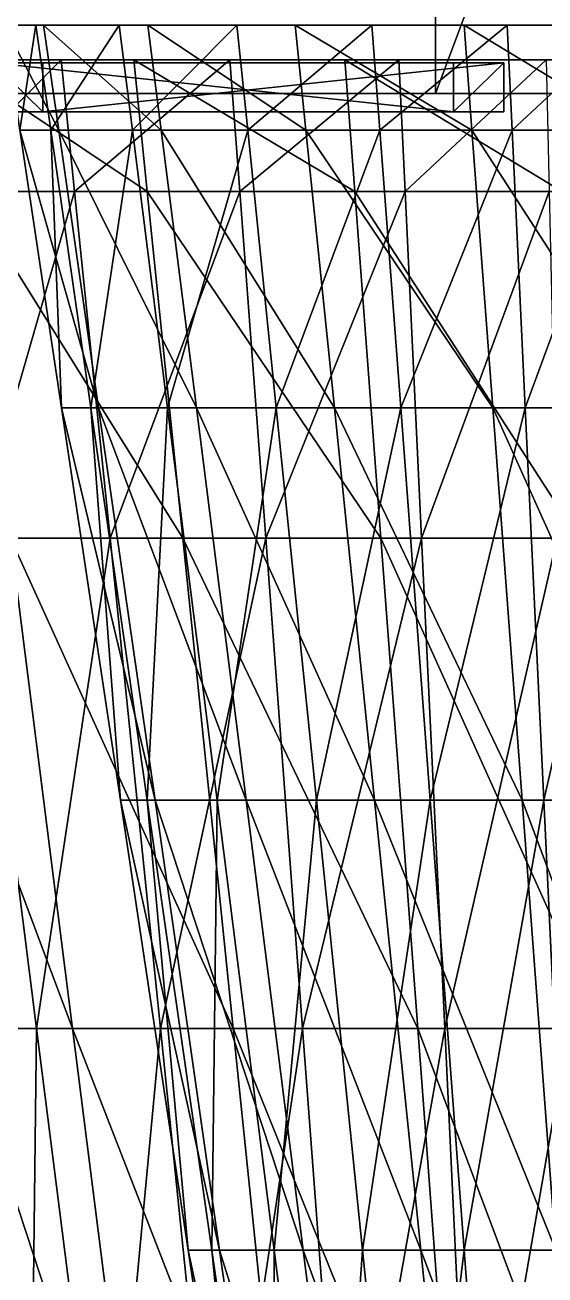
# Model space of a CAD drawing. Header units: metres. Extents: x -2.35 to 2.28, y -2.72 to 2.54.
# Drawn here: x -0.768 to -0.344, y -0.529 to 0.491 of the extents above; entities that cross this region are included whole.
import ezdxf

# ---------------------------------------------------------------- set-up
doc = ezdxf.new("R2010")
doc.units = ezdxf.units.M

msp = doc.modelspace()

# ---------------------------------------------------------------- linework, layer by layer
at = {"layer": 'Bay 2'}
for points in [[(-0.7945, 0.4604, 0.5404), (-0.4187, 0.4204, 0.6772), (-0.7945, 0.4204, 0.5404)], [(-0.7945, 0.4604, 0.5404), (-0.4187, 0.4604, 0.6772), (-0.4187, 0.4204, 0.6772)], [(-0.7535, 0.4204, 0.4277), (-0.7945, 0.4604, 0.5404), (-0.7945, 0.4204, 0.5404)], [(-0.7535, 0.4204, 0.4277), (-0.7535, 0.4604, 0.4277), (-0.7945, 0.4604, 0.5404)], [(-0.3776, 0.4604, 0.5645), (-0.7945, 0.4604, 0.5404), (-0.7535, 0.4604, 0.4277)], [(-0.3776, 0.4604, 0.5645), (-0.4187, 0.4604, 0.6772), (-0.7945, 0.4604, 0.5404)], [(-0.7535, 0.4204, 0.4277), (-0.3776, 0.4604, 0.5645), (-0.7535, 0.4604, 0.4277)], [(-0.7535, 0.4204, 0.4277), (-0.3776, 0.4204, 0.5645), (-0.3776, 0.4604, 0.5645)], [(-0.4187, 0.4204, 0.6772), (-0.3776, 0.4604, 0.5645), (-0.3776, 0.4204, 0.5645)], [(-0.4187, 0.4204, 0.6772), (-0.4187, 0.4604, 0.6772), (-0.3776, 0.4604, 0.5645)], [(-0.7535, 0.4204, 0.4277), (-0.7945, 0.4204, 0.5404), (-0.4187, 0.4204, 0.6772)], [(-0.7535, 0.4204, 0.4277), (-0.4187, 0.4204, 0.6772), (-0.3776, 0.4204, 0.5645)]]:
    msp.add_3dface(points, dxfattribs=at)
at = {"layer": 'Prism 3'}
for points in [[(-0.0395, 0.4354, -0.2356), (-2.0083, 2.5354, 0.1975), (-2.0083, 0.4354, 0.1975)], [(-0.0395, 0.4354, -0.2356), (-0.0395, 2.5354, -0.2356), (-2.0083, 2.5354, 0.1975)], [(-2.0083, 0.4354, 0.1975), (-0.4333, 2.5354, 0.775), (-0.4333, 0.4354, 0.775)], [(-2.0083, 0.4354, 0.1975), (-2.0083, 2.5354, 0.1975), (-0.4333, 2.5354, 0.775)], [(-0.4333, 0.4354, 0.775), (0.3542, 2.5354, 0.775), (0.3542, 0.4354, 0.775)], [(-0.4333, 0.4354, 0.775), (-0.4333, 2.5354, 0.775), (0.3542, 2.5354, 0.775)], [(-0.0395, 0.4354, -0.2356), (-2.0083, 0.4354, 0.1975), (-0.4333, 0.4354, 0.775)], [(-0.4333, 0.4354, 0.775), (0.3542, 0.4354, 0.775), (-0.0395, 0.4354, -0.2356)]]:
    msp.add_3dface(points, dxfattribs=at)
at = {"layer": 'Prism 4'}
for points in [[(-0.8451, 0.3554, 0.0151), (-0.8587, 0.4629, 0.016), (-0.7386, 0.4629, 0.0601)], [(-0.7386, 0.4629, 0.0601), (-0.8587, 0.4629, 0.016), (-0.8294, 0.4629, -0.0592)], [(-0.8451, 0.3554, 0.0151), (-0.7386, 0.4629, 0.0601), (-0.7276, 0.3554, 0.0582)], [(-0.6683, 0.3554, -0.0913), (-0.8294, 0.4629, -0.0592), (-0.8158, 0.3554, -0.0587)], [(-0.6683, 0.3554, -0.0913), (-0.6793, 0.4629, -0.0922), (-0.8294, 0.4629, -0.0592)], [(-0.6793, 0.4629, -0.0922), (-0.7386, 0.4629, 0.0601), (-0.8294, 0.4629, -0.0592)], [(-0.7276, 0.3554, 0.0582), (-0.7386, 0.4629, 0.0601), (-0.6009, 0.4629, 0.1106)], [(-0.7386, 0.4629, 0.0601), (-0.6793, 0.4629, -0.0922), (-0.6009, 0.4629, 0.1106)], [(-0.7276, 0.3554, 0.0582), (-0.6009, 0.4629, 0.1106), (-0.5929, 0.3554, 0.1076)], [(-0.4991, 0.3554, -0.1286), (-0.6793, 0.4629, -0.0922), (-0.6683, 0.3554, -0.0913)], [(-0.4991, 0.3554, -0.1286), (-0.5072, 0.4629, -0.1301), (-0.6793, 0.4629, -0.0922)], [(-0.5072, 0.4629, -0.1301), (-0.6009, 0.4629, 0.1106), (-0.6793, 0.4629, -0.0922)], [(-0.5929, 0.3554, 0.1076), (-0.6009, 0.4629, 0.1106), (-0.4632, 0.4629, 0.161)], [(-0.4632, 0.4629, 0.161), (-0.6009, 0.4629, 0.1106), (-0.5072, 0.4629, -0.1301)], [(-0.5929, 0.3554, 0.1076), (-0.4632, 0.4629, 0.161), (-0.4581, 0.3554, 0.157)], [(-0.3299, 0.3554, -0.1659), (-0.5072, 0.4629, -0.1301), (-0.4991, 0.3554, -0.1286)], [(-0.3299, 0.3554, -0.1659), (-0.335, 0.4629, -0.1679), (-0.5072, 0.4629, -0.1301)], [(-0.335, 0.4629, -0.1679), (-0.4632, 0.4629, 0.161), (-0.5072, 0.4629, -0.1301)], [(-0.4581, 0.3554, 0.157), (-0.4632, 0.4629, 0.161), (-0.3431, 0.4629, 0.2051)], [(-0.3431, 0.4629, 0.2051), (-0.4632, 0.4629, 0.161), (-0.335, 0.4629, -0.1679)], [(-0.4581, 0.3554, 0.157), (-0.3431, 0.4629, 0.2051), (-0.3406, 0.3554, 0.2001)], [(-0.8093, 0.0722, 0.0127), (-0.8451, 0.3554, 0.0151), (-0.7276, 0.3554, 0.0582)], [(-0.6392, 0.0722, -0.0888), (-0.8158, 0.3554, -0.0587), (-0.78, 0.0722, -0.0575)], [(-0.6392, 0.0722, -0.0888), (-0.6683, 0.3554, -0.0913), (-0.8158, 0.3554, -0.0587)], [(-0.8093, 0.0722, 0.0127), (-0.7276, 0.3554, 0.0582), (-0.6985, 0.0722, 0.0533)], [(-0.6985, 0.0722, 0.0533), (-0.7276, 0.3554, 0.0582), (-0.5929, 0.3554, 0.1076)], [(-0.6985, 0.0722, 0.0533), (-0.5929, 0.3554, 0.1076), (-0.5716, 0.0722, 0.0998)], [(-0.4779, 0.0722, -0.1247), (-0.6683, 0.3554, -0.0913), (-0.6392, 0.0722, -0.0888)], [(-0.4779, 0.0722, -0.1247), (-0.4991, 0.3554, -0.1286), (-0.6683, 0.3554, -0.0913)], [(-0.5716, 0.0722, 0.0998), (-0.5929, 0.3554, 0.1076), (-0.4581, 0.3554, 0.157)], [(-0.5716, 0.0722, 0.0998), (-0.4581, 0.3554, 0.157), (-0.4447, 0.0722, 0.1464)], [(-0.3165, 0.0722, -0.1606), (-0.4991, 0.3554, -0.1286), (-0.4779, 0.0722, -0.1247)], [(-0.3165, 0.0722, -0.1606), (-0.3299, 0.3554, -0.1659), (-0.4991, 0.3554, -0.1286)], [(-0.4447, 0.0722, 0.1464), (-0.4581, 0.3554, 0.157), (-0.3406, 0.3554, 0.2001)], [(-0.4447, 0.0722, 0.1464), (-0.3406, 0.3554, 0.2001), (-0.3339, 0.0722, 0.187)], [(-0.7293, -0.3281, -0.0558), (-0.8795, 0.0722, -0.0353), (-0.8221, -0.3281, -0.0349)], [(-0.7293, -0.3281, -0.0558), (-0.78, 0.0722, -0.0575), (-0.8795, 0.0722, -0.0353)], [(-0.8301, -0.3281, -0.017), (-0.8093, 0.0722, 0.0127), (-0.7586, -0.3281, 0.0092)], [(-0.7586, -0.3281, 0.0092), (-0.8093, 0.0722, 0.0127), (-0.6985, 0.0722, 0.0533)], [(-0.5982, -0.3281, -0.0853), (-0.78, 0.0722, -0.0575), (-0.7293, -0.3281, -0.0558)], [(-0.5982, -0.3281, -0.0853), (-0.6392, 0.0722, -0.0888), (-0.78, 0.0722, -0.0575)], [(-0.7586, -0.3281, 0.0092), (-0.6985, 0.0722, 0.0533), (-0.6575, -0.3281, 0.0463)], [(-0.6575, -0.3281, 0.0463), (-0.6985, 0.0722, 0.0533), (-0.5716, 0.0722, 0.0998)], [(-0.6575, -0.3281, 0.0463), (-0.5716, 0.0722, 0.0998), (-0.5416, -0.3281, 0.0888)], [(-0.4478, -0.3281, -0.1192), (-0.6392, 0.0722, -0.0888), (-0.5982, -0.3281, -0.0853)], [(-0.4478, -0.3281, -0.1192), (-0.4779, 0.0722, -0.1247), (-0.6392, 0.0722, -0.0888)], [(-0.5416, -0.3281, 0.0888), (-0.5716, 0.0722, 0.0998), (-0.4447, 0.0722, 0.1464)], [(-0.5416, -0.3281, 0.0888), (-0.4447, 0.0722, 0.1464), (-0.4257, -0.3281, 0.1313)], [(-0.2975, -0.3281, -0.1531), (-0.4779, 0.0722, -0.1247), (-0.4478, -0.3281, -0.1192)], [(-0.2975, -0.3281, -0.1531), (-0.3165, 0.0722, -0.1606), (-0.4779, 0.0722, -0.1247)], [(-0.4257, -0.3281, 0.1313), (-0.4447, 0.0722, 0.1464), (-0.3339, 0.0722, 0.187)], [(-0.4257, -0.3281, 0.1313), (-0.3339, 0.0722, 0.187), (-0.3246, -0.3281, 0.1684)], [(-0.7562, -0.7871, -0.0343), (-0.8573, -0.3281, -0.0269), (-0.7884, -0.7871, -0.0269)], [(-0.7562, -0.7871, -0.0343), (-0.8221, -0.3281, -0.0349), (-0.8573, -0.3281, -0.0269)], [(-0.7642, -0.7871, -0.0181), (-0.8301, -0.3281, -0.017), (-0.7586, -0.3281, 0.0092)], [(-0.7884, -0.7871, -0.0269), (-0.8301, -0.3281, -0.017), (-0.7642, -0.7871, -0.0181)], [(-0.6712, -0.7871, -0.0538), (-0.8221, -0.3281, -0.0349), (-0.7562, -0.7871, -0.0343)], [(-0.6712, -0.7871, -0.0538), (-0.7293, -0.3281, -0.0558), (-0.8221, -0.3281, -0.0349)], [(-0.7642, -0.7871, -0.0181), (-0.7586, -0.3281, 0.0092), (-0.7005, -0.7871, 0.0053)], [(-0.7005, -0.7871, 0.0053), (-0.7586, -0.3281, 0.0092), (-0.6575, -0.3281, 0.0463)], [(-0.5511, -0.7871, -0.0813), (-0.7293, -0.3281, -0.0558), (-0.6712, -0.7871, -0.0538)], [(-0.5511, -0.7871, -0.0813), (-0.5982, -0.3281, -0.0853), (-0.7293, -0.3281, -0.0558)], [(-0.7005, -0.7871, 0.0053), (-0.6575, -0.3281, 0.0463), (-0.6104, -0.7871, 0.0383)], [(-0.6104, -0.7871, 0.0383), (-0.6575, -0.3281, 0.0463), (-0.5416, -0.3281, 0.0888)], [(-0.6104, -0.7871, 0.0383), (-0.5416, -0.3281, 0.0888), (-0.5072, -0.7871, 0.0762)], [(-0.4134, -0.7871, -0.1129), (-0.5982, -0.3281, -0.0853), (-0.5511, -0.7871, -0.0813)], [(-0.4134, -0.7871, -0.1129), (-0.4478, -0.3281, -0.1192), (-0.5982, -0.3281, -0.0853)], [(-0.5072, -0.7871, 0.0762), (-0.5416, -0.3281, 0.0888), (-0.4257, -0.3281, 0.1313)], [(-0.5072, -0.7871, 0.0762), (-0.4257, -0.3281, 0.1313), (-0.4039, -0.7871, 0.1141)], [(-0.2757, -0.7871, -0.1444), (-0.4478, -0.3281, -0.1192), (-0.4134, -0.7871, -0.1129)], [(-0.2757, -0.7871, -0.1444), (-0.2975, -0.3281, -0.1531), (-0.4478, -0.3281, -0.1192)], [(-0.4039, -0.7871, 0.1141), (-0.4257, -0.3281, 0.1313), (-0.3246, -0.3281, 0.1684)], [(-0.4039, -0.7871, 0.1141), (-0.3246, -0.3281, 0.1684), (-0.3138, -0.7871, 0.1471)]]:
    msp.add_3dface(points, dxfattribs=at)
at = {"layer": 'Prism 5'}
for points in [[(-0.7405, 0.4053, 0.074), (-0.7851, 0.4912, 0.0753), (-0.7722, 0.4053, 0.0753)], [(-0.7405, 0.4053, 0.074), (-0.7529, 0.4912, 0.074), (-0.7851, 0.4912, 0.0753)], [(-0.7722, 0.4053, 0.0753), (-0.7851, 0.4912, 0.0753), (-0.7593, 0.4912, 0.077)], [(-0.7722, 0.4053, 0.0753), (-0.7593, 0.4912, 0.077), (-0.747, 0.4053, 0.0769)], [(-0.747, 0.4053, 0.0769), (-0.7593, 0.4912, 0.077), (-0.6913, 0.4912, 0.0815)], [(-0.657, 0.4053, 0.0706), (-0.7529, 0.4912, 0.074), (-0.7405, 0.4053, 0.074)], [(-0.657, 0.4053, 0.0706), (-0.6679, 0.4912, 0.0706), (-0.7529, 0.4912, 0.074)], [(-0.747, 0.4053, 0.0769), (-0.6913, 0.4912, 0.0815), (-0.6805, 0.4053, 0.0814)], [(-0.6805, 0.4053, 0.0814), (-0.6913, 0.4912, 0.0815), (-0.5952, 0.4912, 0.0879)], [(-0.6805, 0.4053, 0.0814), (-0.5952, 0.4912, 0.0879), (-0.5864, 0.4053, 0.0876)], [(-0.5389, 0.4053, 0.0659), (-0.6679, 0.4912, 0.0706), (-0.657, 0.4053, 0.0706)], [(-0.5389, 0.4053, 0.0659), (-0.5478, 0.4912, 0.0658), (-0.6679, 0.4912, 0.0706)], [(-0.5864, 0.4053, 0.0876), (-0.5952, 0.4912, 0.0879), (-0.4851, 0.4912, 0.0953)], [(-0.5864, 0.4053, 0.0876), (-0.4851, 0.4912, 0.0953), (-0.4786, 0.4053, 0.0948)], [(-0.4036, 0.4053, 0.0605), (-0.5478, 0.4912, 0.0658), (-0.5389, 0.4053, 0.0659)], [(-0.4036, 0.4053, 0.0605), (-0.41, 0.4912, 0.0603), (-0.5478, 0.4912, 0.0658)], [(-0.4786, 0.4053, 0.0948), (-0.4851, 0.4912, 0.0953), (-0.3749, 0.4912, 0.1026)], [(-0.4786, 0.4053, 0.0948), (-0.3749, 0.4912, 0.1026), (-0.3708, 0.4053, 0.102)], [(-0.2683, 0.4053, 0.055), (-0.41, 0.4912, 0.0603), (-0.4036, 0.4053, 0.0605)], [(-0.2683, 0.4053, 0.055), (-0.2723, 0.4912, 0.0547), (-0.41, 0.4912, 0.0603)], [(-0.3708, 0.4053, 0.102), (-0.3749, 0.4912, 0.1026), (-0.2788, 0.4912, 0.109)], [(-0.3708, 0.4053, 0.102), (-0.2788, 0.4912, 0.109), (-0.2768, 0.4053, 0.1083)], [(-0.708, 0.1787, 0.074), (-0.7722, 0.4053, 0.0753), (-0.7382, 0.1787, 0.0753)], [(-0.708, 0.1787, 0.074), (-0.7405, 0.4053, 0.074), (-0.7722, 0.4053, 0.0753)], [(-0.7382, 0.1787, 0.0753), (-0.7722, 0.4053, 0.0753), (-0.747, 0.4053, 0.0769)], [(-0.7144, 0.1787, 0.0768), (-0.747, 0.4053, 0.0769), (-0.6805, 0.4053, 0.0814)], [(-0.7382, 0.1787, 0.0753), (-0.747, 0.4053, 0.0769), (-0.7144, 0.1787, 0.0768)], [(-0.6283, 0.1787, 0.0708), (-0.7405, 0.4053, 0.074), (-0.708, 0.1787, 0.074)], [(-0.6283, 0.1787, 0.0708), (-0.657, 0.4053, 0.0706), (-0.7405, 0.4053, 0.074)], [(-0.7144, 0.1787, 0.0768), (-0.6805, 0.4053, 0.0814), (-0.6518, 0.1787, 0.081)], [(-0.6518, 0.1787, 0.081), (-0.6805, 0.4053, 0.0814), (-0.5864, 0.4053, 0.0876)], [(-0.5157, 0.1787, 0.0663), (-0.657, 0.4053, 0.0706), (-0.6283, 0.1787, 0.0708)], [(-0.5157, 0.1787, 0.0663), (-0.5389, 0.4053, 0.0659), (-0.657, 0.4053, 0.0706)], [(-0.6518, 0.1787, 0.081), (-0.5864, 0.4053, 0.0876), (-0.5632, 0.1787, 0.0869)], [(-0.5632, 0.1787, 0.0869), (-0.5864, 0.4053, 0.0876), (-0.4786, 0.4053, 0.0948)], [(-0.5632, 0.1787, 0.0869), (-0.4786, 0.4053, 0.0948), (-0.4616, 0.1787, 0.0937)], [(-0.3866, 0.1787, 0.061), (-0.5389, 0.4053, 0.0659), (-0.5157, 0.1787, 0.0663)], [(-0.3866, 0.1787, 0.061), (-0.4036, 0.4053, 0.0605), (-0.5389, 0.4053, 0.0659)], [(-0.4616, 0.1787, 0.0937), (-0.4786, 0.4053, 0.0948), (-0.3708, 0.4053, 0.102)], [(-0.4616, 0.1787, 0.0937), (-0.3708, 0.4053, 0.102), (-0.3601, 0.1787, 0.1005)], [(-0.2575, 0.1787, 0.0558), (-0.4036, 0.4053, 0.0605), (-0.3866, 0.1787, 0.061)], [(-0.2575, 0.1787, 0.0558), (-0.2683, 0.4053, 0.055), (-0.4036, 0.4053, 0.0605)], [(-0.3601, 0.1787, 0.1005), (-0.3708, 0.4053, 0.102), (-0.2768, 0.4053, 0.1083)], [(-0.3601, 0.1787, 0.1005), (-0.2768, 0.4053, 0.1083), (-0.2715, 0.1787, 0.1064)], [(-0.662, -0.1417, 0.0741), (-0.7382, 0.1787, 0.0753), (-0.6902, -0.1417, 0.0753)], [(-0.662, -0.1417, 0.0741), (-0.708, 0.1787, 0.074), (-0.7382, 0.1787, 0.0753)], [(-0.6902, -0.1417, 0.0753), (-0.7382, 0.1787, 0.0753), (-0.7144, 0.1787, 0.0768)], [(-0.6685, -0.1417, 0.0767), (-0.7144, 0.1787, 0.0768), (-0.6518, 0.1787, 0.081)], [(-0.6902, -0.1417, 0.0753), (-0.7144, 0.1787, 0.0768), (-0.6685, -0.1417, 0.0767)], [(-0.5878, -0.1417, 0.0711), (-0.708, 0.1787, 0.074), (-0.662, -0.1417, 0.0741)], [(-0.5878, -0.1417, 0.0711), (-0.6283, 0.1787, 0.0708), (-0.708, 0.1787, 0.074)], [(-0.6685, -0.1417, 0.0767), (-0.6518, 0.1787, 0.081), (-0.6112, -0.1417, 0.0805)], [(-0.6112, -0.1417, 0.0805), (-0.6518, 0.1787, 0.081), (-0.5632, 0.1787, 0.0869)], [(-0.4829, -0.1417, 0.0668), (-0.6283, 0.1787, 0.0708), (-0.5878, -0.1417, 0.0711)], [(-0.4829, -0.1417, 0.0668), (-0.5157, 0.1787, 0.0663), (-0.6283, 0.1787, 0.0708)], [(-0.6112, -0.1417, 0.0805), (-0.5632, 0.1787, 0.0869), (-0.5303, -0.1417, 0.0859)], [(-0.5303, -0.1417, 0.0859), (-0.5632, 0.1787, 0.0869), (-0.4616, 0.1787, 0.0937)], [(-0.5303, -0.1417, 0.0859), (-0.4616, 0.1787, 0.0937), (-0.4376, -0.1417, 0.0921)], [(-0.3626, -0.1417, 0.0618), (-0.5157, 0.1787, 0.0663), (-0.4829, -0.1417, 0.0668)], [(-0.3626, -0.1417, 0.0618), (-0.3866, 0.1787, 0.061), (-0.5157, 0.1787, 0.0663)], [(-0.4376, -0.1417, 0.0921), (-0.4616, 0.1787, 0.0937), (-0.3601, 0.1787, 0.1005)], [(-0.4376, -0.1417, 0.0921), (-0.3601, 0.1787, 0.1005), (-0.3449, -0.1417, 0.0983)], [(-0.2423, -0.1417, 0.0569), (-0.3866, 0.1787, 0.061), (-0.3626, -0.1417, 0.0618)], [(-0.2423, -0.1417, 0.0569), (-0.2575, 0.1787, 0.0558), (-0.3866, 0.1787, 0.061)], [(-0.3449, -0.1417, 0.0983), (-0.3601, 0.1787, 0.1005), (-0.2715, 0.1787, 0.1064)], [(-0.3449, -0.1417, 0.0983), (-0.2715, 0.1787, 0.1064), (-0.2639, -0.1417, 0.1037)], [(-0.6093, -0.5089, 0.0742), (-0.6902, -0.1417, 0.0753), (-0.6351, -0.5089, 0.0753)], [(-0.6093, -0.5089, 0.0742), (-0.662, -0.1417, 0.0741), (-0.6902, -0.1417, 0.0753)], [(-0.6351, -0.5089, 0.0753), (-0.6902, -0.1417, 0.0753), (-0.6685, -0.1417, 0.0767)], [(-0.6157, -0.5089, 0.0765), (-0.6685, -0.1417, 0.0767), (-0.6112, -0.1417, 0.0805)], [(-0.6351, -0.5089, 0.0753), (-0.6685, -0.1417, 0.0767), (-0.6157, -0.5089, 0.0765)], [(-0.5413, -0.5089, 0.0714), (-0.662, -0.1417, 0.0741), (-0.6093, -0.5089, 0.0742)], [(-0.5413, -0.5089, 0.0714), (-0.5878, -0.1417, 0.0711), (-0.662, -0.1417, 0.0741)], [(-0.6157, -0.5089, 0.0765), (-0.6112, -0.1417, 0.0805), (-0.5648, -0.5089, 0.0799)], [(-0.5648, -0.5089, 0.0799), (-0.6112, -0.1417, 0.0805), (-0.5303, -0.1417, 0.0859)], [(-0.4452, -0.5089, 0.0673), (-0.5878, -0.1417, 0.0711), (-0.5413, -0.5089, 0.0714)], [(-0.4452, -0.5089, 0.0673), (-0.4829, -0.1417, 0.0668), (-0.5878, -0.1417, 0.0711)], [(-0.5648, -0.5089, 0.0799), (-0.5303, -0.1417, 0.0859), (-0.4927, -0.5089, 0.0848)], [(-0.4927, -0.5089, 0.0848), (-0.5303, -0.1417, 0.0859), (-0.4376, -0.1417, 0.0921)], [(-0.4927, -0.5089, 0.0848), (-0.4376, -0.1417, 0.0921), (-0.41, -0.5089, 0.0903)], [(-0.335, -0.5089, 0.0628), (-0.4829, -0.1417, 0.0668), (-0.4452, -0.5089, 0.0673)], [(-0.335, -0.5089, 0.0628), (-0.3626, -0.1417, 0.0618), (-0.4829, -0.1417, 0.0668)], [(-0.41, -0.5089, 0.0903), (-0.4376, -0.1417, 0.0921), (-0.3449, -0.1417, 0.0983)], [(-0.41, -0.5089, 0.0903), (-0.3449, -0.1417, 0.0983), (-0.3274, -0.5089, 0.0958)], [(-0.2249, -0.5089, 0.0582), (-0.3626, -0.1417, 0.0618), (-0.335, -0.5089, 0.0628)], [(-0.2249, -0.5089, 0.0582), (-0.2423, -0.1417, 0.0569), (-0.3626, -0.1417, 0.0618)], [(-0.3274, -0.5089, 0.0958), (-0.3449, -0.1417, 0.0983), (-0.2639, -0.1417, 0.1037)], [(-0.5566, -0.8761, 0.0743), (-0.6351, -0.5089, 0.0753), (-0.58, -0.8761, 0.0753)], [(-0.5566, -0.8761, 0.0743), (-0.6093, -0.5089, 0.0742), (-0.6351, -0.5089, 0.0753)], [(-0.58, -0.8761, 0.0753), (-0.6351, -0.5089, 0.0753), (-0.6157, -0.5089, 0.0765)], [(-0.563, -0.8761, 0.0764), (-0.6157, -0.5089, 0.0765), (-0.5648, -0.5089, 0.0799)], [(-0.58, -0.8761, 0.0753), (-0.6157, -0.5089, 0.0765), (-0.563, -0.8761, 0.0764)], [(-0.4948, -0.8761, 0.0716), (-0.6093, -0.5089, 0.0742), (-0.5566, -0.8761, 0.0743)], [(-0.4948, -0.8761, 0.0716), (-0.5413, -0.5089, 0.0714), (-0.6093, -0.5089, 0.0742)], [(-0.5183, -0.8761, 0.0794), (-0.5648, -0.5089, 0.0799), (-0.4927, -0.5089, 0.0848)], [(-0.563, -0.8761, 0.0764), (-0.5648, -0.5089, 0.0799), (-0.5183, -0.8761, 0.0794)], [(-0.4076, -0.8761, 0.0679), (-0.5413, -0.5089, 0.0714), (-0.4948, -0.8761, 0.0716)], [(-0.4076, -0.8761, 0.0679), (-0.4452, -0.5089, 0.0673), (-0.5413, -0.5089, 0.0714)], [(-0.5183, -0.8761, 0.0794), (-0.4927, -0.5089, 0.0848), (-0.455, -0.8761, 0.0836)], [(-0.455, -0.8761, 0.0836), (-0.4927, -0.5089, 0.0848), (-0.41, -0.5089, 0.0903)], [(-0.455, -0.8761, 0.0836), (-0.41, -0.5089, 0.0903), (-0.3825, -0.8761, 0.0884)], [(-0.3075, -0.8761, 0.0637), (-0.4452, -0.5089, 0.0673), (-0.4076, -0.8761, 0.0679)], [(-0.3075, -0.8761, 0.0637), (-0.335, -0.5089, 0.0628), (-0.4452, -0.5089, 0.0673)], [(-0.3825, -0.8761, 0.0884), (-0.41, -0.5089, 0.0903), (-0.3274, -0.5089, 0.0958)], [(-0.3825, -0.8761, 0.0884), (-0.3274, -0.5089, 0.0958), (-0.31, -0.8761, 0.0933)]]:
    msp.add_3dface(points, dxfattribs=at)
at = {"layer": 'Pyramid 12'}
for points in [[(-0.2826, 0.4836, 0.747), (-0.4605, 1.0344, 0.747), (-0.3056, 0.4836, 0.747)], [(-0.2826, 0.4836, 0.747), (-0.4242, 1.0344, 0.747), (-0.4605, 1.0344, 0.747)], [(-0.3056, 0.4836, 0.747), (-0.4605, 1.0344, 0.747), (-0.4423, 1.0344, 0.7591)], [(-0.2941, 0.4836, 0.7546), (-0.4423, 1.0344, 0.7591), (-0.3946, 1.0344, 0.7909)], [(-0.3056, 0.4836, 0.747), (-0.4423, 1.0344, 0.7591), (-0.2941, 0.4836, 0.7546)], [(-0.2221, 0.4836, 0.747), (-0.4242, 1.0344, 0.747), (-0.2826, 0.4836, 0.747)], [(-0.2221, 0.4836, 0.747), (-0.3286, 1.0344, 0.747), (-0.4242, 1.0344, 0.747)], [(-0.2639, 0.4836, 0.7748), (-0.3946, 1.0344, 0.7909), (-0.327, 1.0344, 0.836)], [(-0.2941, 0.4836, 0.7546), (-0.3946, 1.0344, 0.7909), (-0.2639, 0.4836, 0.7748)]]:
    msp.add_3dface(points, dxfattribs=at)

doc.saveas('drawing.dxf')
